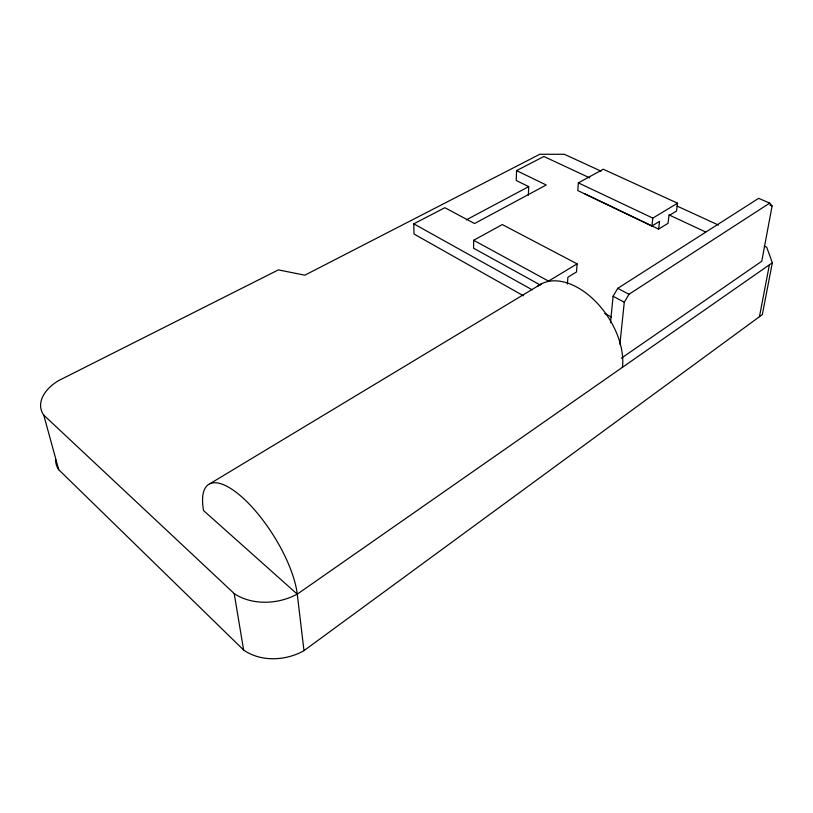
<?xml version="1.0" encoding="UTF-8"?>
<svg xmlns="http://www.w3.org/2000/svg" width="813" height="813" viewBox="0 0 813 813"><rect width="100%" height="100%" fill="white"/><g stroke="black" fill="none" stroke-linecap="round" stroke-linejoin="round"><path stroke-width="1.22" d="M567.413 284.052L567.891 277.203L576.508 271.959L577.118 263.849L502.302 224.571L473.684 240.272L473.583 248.229L540.269 285.007M589.771 177.905L543.877 156.482L516.57 170.618L516.214 180.486L528.714 186.634L528.338 195.211M658.601 229.114L668.012 223.331L668.997 215.608L676.518 211.024L677.544 203.199L603.266 169.216L578.358 182.874L577.799 190.577L651.894 226.024L659.546 221.36L658.601 229.114L584.933 193.88M610.492 322.69L613.104 296.257L617.758 288.351L758.651 198.331L769.698 203.118L772.086 205.974L761.771 261.237L621.345 358.198M619.902 344.275L624.282 302.223L628.977 294.265L769.698 203.118M651.894 226.024L652.829 218.118L677.544 203.199M55.741 462.221A43.729 27.561 -14.6 0 0 58.729 469.711L243.626 650.024A49.502 38.353 -12.7 0 0 303.981 650.654L759.444 316.714L769.393 264.814L772.35 262.762L766.71 247.233L764.413 246.176M772.35 262.762L762.33 314.601L759.444 316.714M601.102 171.177L564.303 154.277L539.802 154.257L304.834 275.19L278.381 269.886L58.13 380.85A45.355 27.073 -13.4 0 0 43.75 415.108L234.205 593.561A51.626 38.17 -11.2 0 0 292.223 596.59L297.263 594.151L769.393 264.814M577.118 263.849L548.531 281.115L473.684 240.272M209.886 483.745L541.488 283.828M466.347 219.845L528.714 186.634M523.409 295.769L414.02 234.042L413.776 223.829L444.904 207.711L474.538 223.545L546.234 184.988L516.57 170.618M769.891 205.018L772.086 205.974M677.005 206.035L718.407 225.049M668.936 214.856L705.654 232M578.358 182.874L652.829 218.118M617.758 288.351L628.977 294.265M613.104 296.257L624.282 302.223M604.791 313.442L611.417 317.06M413.776 223.829L532.169 289.794M622.311 367.181L622.494 367.283A63.556 39.664 56.2 0 0 593.632 299.54A63.556 39.664 56.2 0 0 537.617 286.308M297.263 594.151L203.575 510.584A77.835 27.683 57.9 0 1 242.152 497.241A77.835 27.683 57.9 0 1 297.263 594.151L303.981 650.654M43.75 415.108L58.729 469.711M234.205 593.561L243.626 650.024M55.619 461.225A43.729 27.561 -14.6 0 1 55.548 459.193"/></g></svg>
